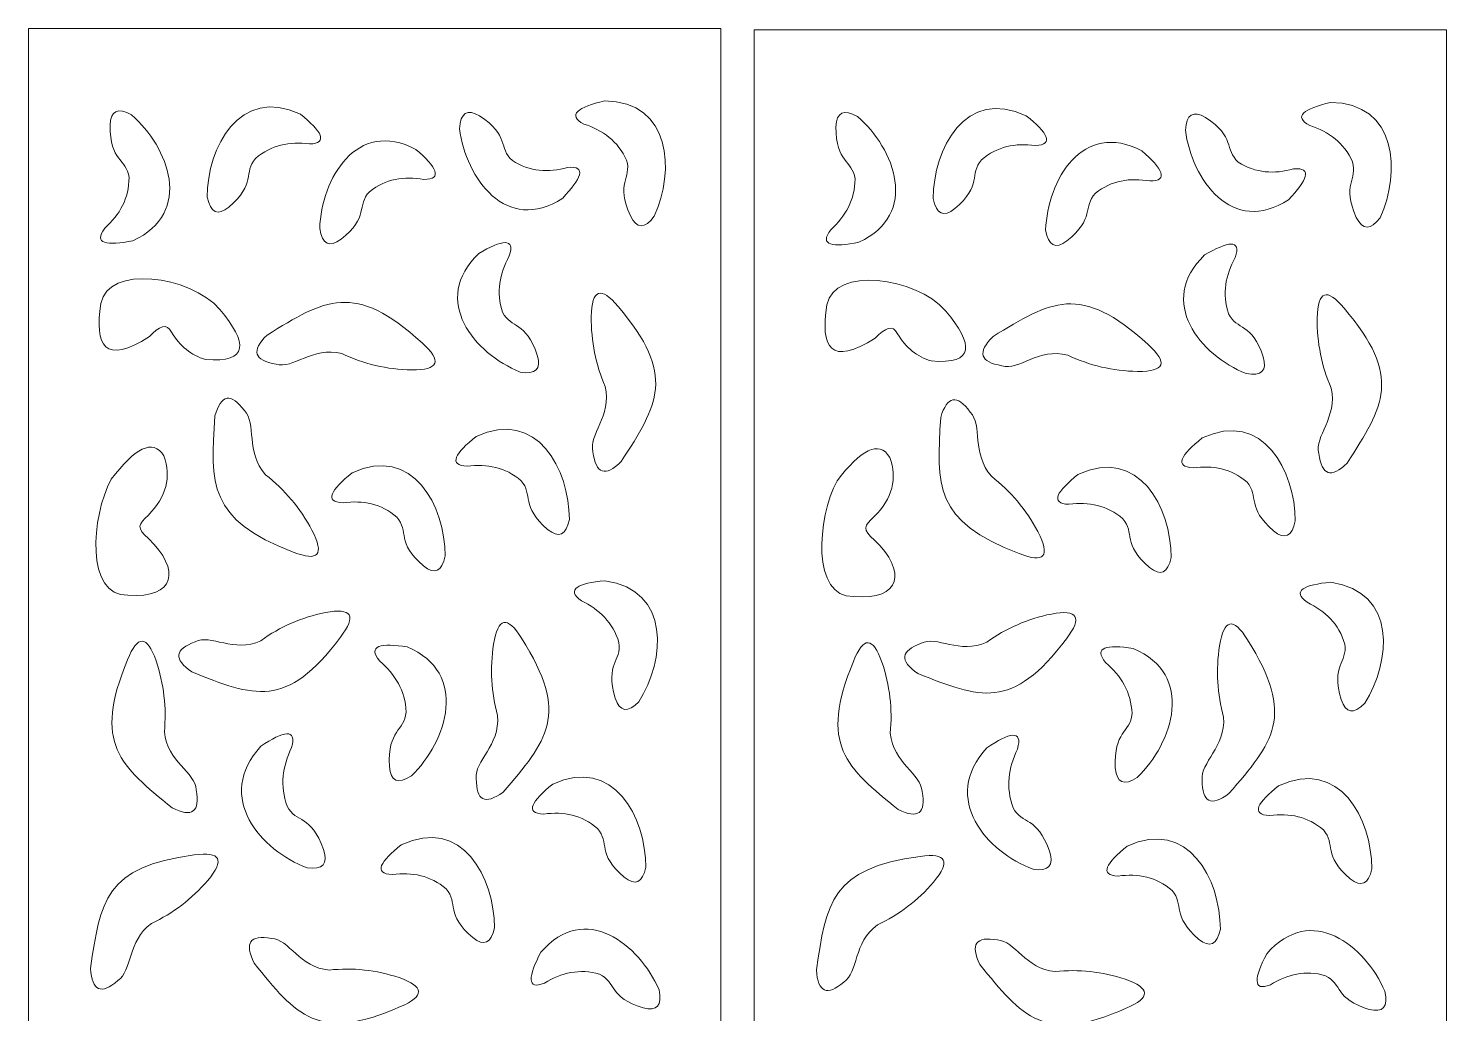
# Model space of a CAD drawing. Header units: centimetres. Extents: x 1.9 to 14.3, y -9.5 to 9.5.
# Drawn here: x 1.85 to 14.31, y 0.84 to 9.5 of the extents above; entities that cross this region are included whole.
import ezdxf

# ---------------------------------------------------------------- set-up
doc = ezdxf.new("R2010")
doc.units = ezdxf.units.CM
doc.header["$MEASUREMENT"] = 0
doc.layers.add('layer 1', color=7, linetype='Continuous')

msp = doc.modelspace()

# ---------------------------------------------------------------- linework, layer by layer
at = {"layer": 'layer 1', "color": 7, "lineweight": 9}
for points, knots in [([(7.93276, -9.48661), (7.93276, -9.48661), (7.93276, 9.5), (7.93276, 9.5), (7.93276, 9.5), (7.93276, 9.5), (1.85394, 9.5), (1.85394, 9.5), (1.85394, 9.5), (1.85394, 9.5), (1.85394, -9.48661), (1.85394, -9.48661), (1.85394, -9.48661), (1.85394, -9.48661), (7.93276, -9.48661), (7.93276, -9.48661)], [0, 0, 0, 0, 0.2, 0.2, 0.2, 0.2, 0.4, 0.4, 0.4, 0.4, 0.6, 0.6, 0.6, 0.6, 1, 1, 1, 1]), ([(3.42494, 8.01714), (3.42451, 8.45284), (3.70792, 8.99708), (4.24245, 8.74577), (4.24245, 8.74577), (4.42525, 8.60006), (4.49361, 8.4904), (4.32131, 8.48415), (4.32131, 8.48415), (4.14574, 8.50588), (3.98821, 8.47746), (3.84852, 8.35721), (3.84852, 8.35721), (3.7393, 8.22957), (3.85614, 8.1368), (3.61537, 7.92935), (3.61537, 7.92935), (3.51687, 7.84974), (3.4534, 7.879), (3.42494, 8.01714)], [0, 0, 0, 0, 0.16666667, 0.16666667, 0.16666667, 0.16666667, 0.33333333, 0.33333333, 0.33333333, 0.33333333, 0.5, 0.5, 0.5, 0.5, 0.66666667, 0.66666667, 0.66666667, 0.66666667, 1, 1, 1, 1]), ([(7.34881, 7.8501), (7.53072, 8.24458), (7.50075, 8.85966), (6.91185, 8.86226), (6.91185, 8.86226), (6.68556, 8.80901), (6.57794, 8.73912), (6.73142, 8.65924), (6.73142, 8.65924), (6.89951, 8.6033), (7.03036, 8.5097), (7.1068, 8.3406), (7.1068, 8.3406), (7.15256, 8.17794), (7.00806, 8.14423), (7.13974, 7.8526), (7.13974, 7.8526), (7.19579, 7.73806), (7.26548, 7.73723), (7.34881, 7.8501)], [0, 0, 0, 0, 0.16666667, 0.16666667, 0.16666667, 0.16666667, 0.33333333, 0.33333333, 0.33333333, 0.33333333, 0.5, 0.5, 0.5, 0.5, 0.66666667, 0.66666667, 0.66666667, 0.66666667, 1, 1, 1, 1]), ([(2.76038, 8.73935), (3.08595, 8.45609), (3.30783, 7.88307), (2.77227, 7.63404), (2.77227, 7.63404), (2.54449, 7.58778), (2.41812, 7.60639), (2.52561, 7.74346), (2.52561, 7.74346), (2.65611, 7.86484), (2.73743, 8.00493), (2.73857, 8.19103), (2.73857, 8.19103), (2.71436, 8.35842), (2.56905, 8.32862), (2.57088, 8.64951), (2.57088, 8.64951), (2.57556, 8.77736), (2.63872, 8.8073), (2.76038, 8.73935)], [0, 0, 0, 0, 0.16666667, 0.16666667, 0.16666667, 0.16666667, 0.33333333, 0.33333333, 0.33333333, 0.33333333, 0.5, 0.5, 0.5, 0.5, 0.66666667, 0.66666667, 0.66666667, 0.66666667, 1, 1, 1, 1]), ([(5.63854, 8.61752), (5.69597, 8.18576), (6.04904, 7.6854), (6.54531, 8.00779), (6.54531, 8.00779), (6.70709, 8.17726), (6.76026, 8.2953), (6.58871, 8.27784), (6.58871, 8.27784), (6.41763, 8.23221), (6.25777, 8.23874), (6.10339, 8.33871), (6.10339, 8.33871), (5.97823, 8.45019), (6.08168, 8.55815), (5.81556, 8.73065), (5.81556, 8.73065), (5.7074, 8.79601), (5.64839, 8.7583), (5.63854, 8.61752)], [0, 0, 0, 0, 0.16666667, 0.16666667, 0.16666667, 0.16666667, 0.33333333, 0.33333333, 0.33333333, 0.33333333, 0.5, 0.5, 0.5, 0.5, 0.66666667, 0.66666667, 0.66666667, 0.66666667, 1, 1, 1, 1]), ([(4.41207, 7.74183), (4.42861, 8.1772), (4.73298, 8.70961), (5.25731, 8.43698), (5.25731, 8.43698), (5.43429, 8.28403), (5.49833, 8.1717), (5.32592, 8.17239), (5.32592, 8.17239), (5.15133, 8.20117), (4.99282, 8.17912), (4.84856, 8.06458), (4.84856, 8.06458), (4.73445, 7.94144), (4.84759, 7.84404), (4.59893, 7.64644), (4.59893, 7.64644), (4.49741, 7.57086), (4.43513, 7.60265), (4.41207, 7.74183)], [0, 0, 0, 0, 0.16666667, 0.16666667, 0.16666667, 0.16666667, 0.33333333, 0.33333333, 0.33333333, 0.33333333, 0.5, 0.5, 0.5, 0.5, 0.66666667, 0.66666667, 0.66666667, 0.66666667, 1, 1, 1, 1]), ([(6.17135, 6.48052), (5.77312, 6.64137), (5.38077, 7.1105), (5.80821, 7.5224), (5.80821, 7.5224), (6.00899, 7.64115), (6.13448, 7.66513), (6.07642, 7.50007), (6.07642, 7.50007), (5.99159, 7.34226), (5.95925, 7.18295), (6.01741, 7.00649), (6.01741, 7.00649), (6.09361, 6.85608), (6.22161, 6.93212), (6.32204, 6.6279), (6.32204, 6.6279), (6.35832, 6.5054), (6.30809, 6.45627), (6.17135, 6.48052)], [0, 0, 0, 0, 0.16666667, 0.16666667, 0.16666667, 0.16666667, 0.33333333, 0.33333333, 0.33333333, 0.33333333, 0.5, 0.5, 0.5, 0.5, 0.66666667, 0.66666667, 0.66666667, 0.66666667, 1, 1, 1, 1]), ([(2.49132, 7.08342), (2.5516, 7.42226), (3.2703, 7.334), (3.53582, 7.03002), (3.53582, 7.03002), (3.77861, 6.73669), (3.79491, 6.55992), (3.40745, 6.59096), (3.40745, 6.59096), (3.28495, 6.6274), (3.1858, 6.70735), (3.10999, 6.83082), (3.10999, 6.83082), (3.07177, 6.91565), (3.00146, 6.88081), (2.91655, 6.79156), (2.91655, 6.79156), (2.52447, 6.54214), (2.43209, 6.70779), (2.49132, 7.08342)], [0, 0, 0, 0, 0.16666667, 0.16666667, 0.16666667, 0.16666667, 0.33333333, 0.33333333, 0.33333333, 0.33333333, 0.5, 0.5, 0.5, 0.5, 0.66666667, 0.66666667, 0.66666667, 0.66666667, 1, 1, 1, 1]), ([(3.95001, 6.80563), (4.45346, 7.11541), (4.71581, 7.28167), (5.31081, 6.73613), (5.31081, 6.73613), (5.48963, 6.57654), (5.45898, 6.49746), (5.21885, 6.49889), (5.21885, 6.49889), (5.00234, 6.50341), (4.798, 6.55119), (4.60582, 6.64224), (4.60582, 6.64224), (4.34653, 6.70953), (4.17973, 6.50266), (4.02878, 6.54977), (4.02878, 6.54977), (3.83537, 6.58119), (3.80911, 6.66648), (3.95001, 6.80563)], [0, 0, 0, 0, 0.16666667, 0.16666667, 0.16666667, 0.16666667, 0.33333333, 0.33333333, 0.33333333, 0.33333333, 0.5, 0.5, 0.5, 0.5, 0.66666667, 0.66666667, 0.66666667, 0.66666667, 1, 1, 1, 1]), ([(7.06001, 5.69466), (7.37881, 6.19209), (7.54967, 6.4512), (7.0317, 7.05578), (7.0317, 7.05578), (6.88031, 7.23741), (6.8018, 7.20823), (6.79616, 6.96824), (6.79616, 6.96824), (6.79425, 6.7518), (6.83516, 6.54672), (6.91889, 6.35301), (6.91889, 6.35301), (6.97733, 6.09267), (6.7694, 5.92978), (6.81121, 5.77807), (6.81121, 5.77807), (6.83638, 5.58421), (6.91931, 5.55641), (7.06001, 5.69466)], [0, 0, 0, 0, 0.16666667, 0.16666667, 0.16666667, 0.16666667, 0.33333333, 0.33333333, 0.33333333, 0.33333333, 0.5, 0.5, 0.5, 0.5, 0.66666667, 0.66666667, 0.66666667, 0.66666667, 1, 1, 1, 1]), ([(3.49091, 6.09446), (3.45295, 5.49736), (3.42895, 5.18399), (4.1795, 4.89901), (4.1795, 4.89901), (4.40126, 4.81134), (4.45611, 4.87548), (4.34406, 5.09143), (4.34406, 5.09143), (4.24021, 5.28465), (4.10422, 5.44693), (3.93609, 5.57827), (3.93609, 5.57827), (3.75773, 5.78112), (3.86126, 6.02704), (3.7505, 6.14147), (3.7505, 6.14147), (3.63383, 6.30145), (3.5473, 6.28578), (3.49091, 6.09446)], [0, 0, 0, 0, 0.16666667, 0.16666667, 0.16666667, 0.16666667, 0.33333333, 0.33333333, 0.33333333, 0.33333333, 0.5, 0.5, 0.5, 0.5, 0.66666667, 0.66666667, 0.66666667, 0.66666667, 1, 1, 1, 1]), ([(6.60377, 5.18575), (6.6042, 5.62144), (6.32079, 6.16569), (5.78626, 5.91437), (5.78626, 5.91437), (5.60346, 5.76866), (5.5351, 5.659), (5.7074, 5.65276), (5.7074, 5.65276), (5.88297, 5.67448), (6.0405, 5.64607), (6.18019, 5.52582), (6.18019, 5.52582), (6.28941, 5.39817), (6.17257, 5.3054), (6.41335, 5.09795), (6.41335, 5.09795), (6.51184, 5.01834), (6.57532, 5.04761), (6.60377, 5.18575)], [0, 0, 0, 0, 0.16666667, 0.16666667, 0.16666667, 0.16666667, 0.33333333, 0.33333333, 0.33333333, 0.33333333, 0.5, 0.5, 0.5, 0.5, 0.66666667, 0.66666667, 0.66666667, 0.66666667, 1, 1, 1, 1]), ([(2.72723, 4.52152), (2.35326, 4.50808), (2.40585, 5.21056), (2.5807, 5.53859), (2.5807, 5.53859), (2.78613, 5.80727), (2.9473, 5.90239), (3.0438, 5.74387), (3.0438, 5.74387), (3.1112, 5.55848), (3.06579, 5.38496), (2.90757, 5.2233), (2.90757, 5.2233), (2.81882, 5.14287), (2.79911, 5.1099), (2.90972, 5.01759), (2.90972, 5.01759), (3.19226, 4.74391), (3.14701, 4.48658), (2.72723, 4.52152)], [0, 0, 0, 0, 0.16666667, 0.16666667, 0.16666667, 0.16666667, 0.33333333, 0.33333333, 0.33333333, 0.33333333, 0.5, 0.5, 0.5, 0.5, 0.66666667, 0.66666667, 0.66666667, 0.66666667, 1, 1, 1, 1]), ([(5.51332, 4.86503), (5.51375, 5.30073), (5.23035, 5.84497), (4.69582, 5.59365), (4.69582, 5.59365), (4.51302, 5.44795), (4.44465, 5.33828), (4.61696, 5.33204), (4.61696, 5.33204), (4.79253, 5.35377), (4.95006, 5.32535), (5.08975, 5.2051), (5.08975, 5.2051), (5.19897, 5.07746), (5.08213, 4.98469), (5.3229, 4.77724), (5.3229, 4.77724), (5.4214, 4.69762), (5.48487, 4.72689), (5.51332, 4.86503)], [0, 0, 0, 0, 0.16666667, 0.16666667, 0.16666667, 0.16666667, 0.33333333, 0.33333333, 0.33333333, 0.33333333, 0.5, 0.5, 0.5, 0.5, 0.66666667, 0.66666667, 0.66666667, 0.66666667, 1, 1, 1, 1]), ([(7.21358, 3.58437), (7.44633, 3.95018), (7.49852, 4.56371), (6.91538, 4.64734), (6.91538, 4.64734), (6.68409, 4.62573), (6.56816, 4.5713), (6.70959, 4.47103), (6.70959, 4.47103), (6.86868, 4.39247), (6.98587, 4.28173), (7.0391, 4.10366), (7.0391, 4.10366), (7.06278, 3.93619), (6.91512, 3.92268), (7.00676, 3.61562), (7.00676, 3.61562), (7.04705, 3.49441), (7.11599, 3.484), (7.21358, 3.58437)], [0, 0, 0, 0, 0.16666667, 0.16666667, 0.16666667, 0.16666667, 0.33333333, 0.33333333, 0.33333333, 0.33333333, 0.5, 0.5, 0.5, 0.5, 0.66666667, 0.66666667, 0.66666667, 0.66666667, 1, 1, 1, 1]), ([(3.28955, 3.84573), (3.83343, 3.6297), (4.11772, 3.51239), (4.59435, 4.15117), (4.59435, 4.15117), (4.73839, 4.33886), (4.6943, 4.41107), (4.46208, 4.36781), (4.46208, 4.36781), (4.25329, 4.32562), (4.06416, 4.24312), (3.89469, 4.12031), (3.89469, 4.12031), (3.65592, 4.00911), (3.45673, 4.18292), (3.31918, 4.11039), (3.31918, 4.11039), (3.13764, 4.04585), (3.12777, 3.95763), (3.28955, 3.84573)], [0, 0, 0, 0, 0.16666667, 0.16666667, 0.16666667, 0.16666667, 0.33333333, 0.33333333, 0.33333333, 0.33333333, 0.5, 0.5, 0.5, 0.5, 0.66666667, 0.66666667, 0.66666667, 0.66666667, 1, 1, 1, 1]), ([(6.02176, 2.79034), (6.40682, 3.23666), (6.61215, 3.46846), (6.18391, 4.14174), (6.18391, 4.14174), (6.05944, 4.34339), (5.97764, 4.32585), (5.93853, 4.08911), (5.93853, 4.08911), (5.90639, 3.87514), (5.91823, 3.66624), (5.97405, 3.46239), (5.97405, 3.46239), (5.99552, 3.19625), (5.76694, 3.06505), (5.78713, 2.90884), (5.78713, 2.90884), (5.78496, 2.71331), (5.86317, 2.67381), (6.02176, 2.79034)], [0, 0, 0, 0, 0.16666667, 0.16666667, 0.16666667, 0.16666667, 0.33333333, 0.33333333, 0.33333333, 0.33333333, 0.5, 0.5, 0.5, 0.5, 0.66666667, 0.66666667, 0.66666667, 0.66666667, 1, 1, 1, 1]), ([(3.1168, 2.65051), (2.66086, 3.02143), (2.4188, 3.21311), (2.72455, 3.95221), (2.72455, 3.95221), (2.81239, 4.17289), (2.89594, 4.17018), (2.9752, 3.94405), (2.9752, 3.94405), (3.04366, 3.7391), (3.06797, 3.53131), (3.0481, 3.32069), (3.0481, 3.32069), (3.07277, 3.05483), (3.3204, 2.96633), (3.32741, 2.80894), (3.32741, 2.80894), (3.3632, 2.61682), (3.293, 2.56401), (3.1168, 2.65051)], [0, 0, 0, 0, 0.16666667, 0.16666667, 0.16666667, 0.16666667, 0.33333333, 0.33333333, 0.33333333, 0.33333333, 0.5, 0.5, 0.5, 0.5, 0.66666667, 0.66666667, 0.66666667, 0.66666667, 1, 1, 1, 1]), ([(5.21697, 2.9318), (5.52983, 3.23726), (5.7264, 3.83489), (5.18047, 4.06528), (5.18047, 4.06528), (4.9509, 4.10212), (4.82546, 4.07718), (4.93885, 3.94168), (4.93885, 3.94168), (5.07453, 3.82332), (5.1619, 3.6835), (5.17119, 3.49281), (5.17119, 3.49281), (5.15433, 3.32011), (5.00786, 3.34392), (5.02373, 3.01509), (5.02373, 3.01509), (5.034, 2.88426), (5.09841, 2.8565), (5.21697, 2.9318)], [0, 0, 0, 0, 0.16666667, 0.16666667, 0.16666667, 0.16666667, 0.33333333, 0.33333333, 0.33333333, 0.33333333, 0.5, 0.5, 0.5, 0.5, 0.66666667, 0.66666667, 0.66666667, 0.66666667, 1, 1, 1, 1]), ([(4.30171, 2.12545), (3.89715, 2.27491), (3.48563, 2.7453), (3.89555, 3.19287), (3.89555, 3.19287), (4.09121, 3.32537), (4.2156, 3.35594), (4.16445, 3.18164), (4.16445, 3.18164), (4.08626, 3.01371), (4.06058, 2.84656), (4.12603, 2.66563), (4.12603, 2.66563), (4.20842, 2.51259), (4.33315, 2.59741), (4.44613, 2.28549), (4.44613, 2.28549), (4.48748, 2.15969), (4.43934, 2.10635), (4.30171, 2.12545)], [0, 0, 0, 0, 0.16666667, 0.16666667, 0.16666667, 0.16666667, 0.33333333, 0.33333333, 0.33333333, 0.33333333, 0.5, 0.5, 0.5, 0.5, 0.66666667, 0.66666667, 0.66666667, 0.66666667, 1, 1, 1, 1]), ([(7.27521, 2.13035), (7.27564, 2.56605), (6.99223, 3.11029), (6.4577, 2.85898), (6.4577, 2.85898), (6.2749, 2.71327), (6.20654, 2.60361), (6.37885, 2.59737), (6.37885, 2.59737), (6.55441, 2.61909), (6.71194, 2.59067), (6.85163, 2.47042), (6.85163, 2.47042), (6.96086, 2.34278), (6.84401, 2.25001), (7.08479, 2.04256), (7.08479, 2.04256), (7.18329, 1.96295), (7.24676, 1.99221), (7.27521, 2.13035)], [0, 0, 0, 0, 0.16666667, 0.16666667, 0.16666667, 0.16666667, 0.33333333, 0.33333333, 0.33333333, 0.33333333, 0.5, 0.5, 0.5, 0.5, 0.66666667, 0.66666667, 0.66666667, 0.66666667, 1, 1, 1, 1]), ([(5.9459, 1.59889), (5.94633, 2.03458), (5.66292, 2.57882), (5.12839, 2.32751), (5.12839, 2.32751), (4.94559, 2.1818), (4.87723, 2.07214), (5.04953, 2.06589), (5.04953, 2.06589), (5.2251, 2.08762), (5.38263, 2.0592), (5.52232, 1.93895), (5.52232, 1.93895), (5.63154, 1.81131), (5.5147, 1.71854), (5.75548, 1.51109), (5.75548, 1.51109), (5.85397, 1.43148), (5.91745, 1.46074), (5.9459, 1.59889)], [0, 0, 0, 0, 0.16666667, 0.16666667, 0.16666667, 0.16666667, 0.33333333, 0.33333333, 0.33333333, 0.33333333, 0.5, 0.5, 0.5, 0.5, 0.66666667, 0.66666667, 0.66666667, 0.66666667, 1, 1, 1, 1]), ([(2.39875, 1.24043), (2.48599, 1.82748), (2.52785, 2.13653), (3.3101, 2.23781), (3.3101, 2.23781), (3.54194, 2.27109), (3.58149, 2.19621), (3.42875, 2.01317), (3.42875, 2.01317), (3.28862, 1.85023), (3.12394, 1.72473), (2.93472, 1.63668), (2.93472, 1.63668), (2.72081, 1.48176), (2.76956, 1.21951), (2.63911, 1.13448), (2.63911, 1.13448), (2.49353, 1.00672), (2.41341, 1.04204), (2.39875, 1.24043)], [0, 0, 0, 0, 0.16666667, 0.16666667, 0.16666667, 0.16666667, 0.33333333, 0.33333333, 0.33333333, 0.33333333, 0.5, 0.5, 0.5, 0.5, 0.66666667, 0.66666667, 0.66666667, 0.66666667, 1, 1, 1, 1]), ([(7.39114, 1.05347), (7.2179, 1.45196), (6.74191, 1.83275), (6.35338, 1.38276), (6.35338, 1.38276), (6.24433, 1.17423), (6.22554, 1.0458), (6.38555, 1.11109), (6.38555, 1.11109), (6.5374, 1.20329), (6.69274, 1.24222), (6.86837, 1.18984), (6.86837, 1.18984), (7.01909, 1.11815), (6.94924, 0.9852), (7.25204, 0.89475), (7.25204, 0.89475), (7.37382, 0.86255), (7.42018, 0.91545), (7.39114, 1.05347)], [0, 0, 0, 0, 0.16666667, 0.16666667, 0.16666667, 0.16666667, 0.33333333, 0.33333333, 0.33333333, 0.33333333, 0.5, 0.5, 0.5, 0.5, 0.66666667, 0.66666667, 0.66666667, 0.66666667, 1, 1, 1, 1]), ([(3.83548, 1.28826), (4.20567, 0.8291), (4.39705, 0.58527), (5.12024, 0.90493), (5.12024, 0.90493), (5.33623, 0.99687), (5.33256, 1.08178), (5.10924, 1.15968), (5.10924, 1.15968), (4.90688, 1.22685), (4.70225, 1.24908), (4.49535, 1.22638), (4.49535, 1.22638), (4.23361, 1.2483), (4.14363, 1.49902), (3.98877, 1.50427), (3.98877, 1.50427), (3.79941, 1.53837), (3.74831, 1.46637), (3.83548, 1.28826)], [0, 0, 0, 0, 0.16666667, 0.16666667, 0.16666667, 0.16666667, 0.33333333, 0.33333333, 0.33333333, 0.33333333, 0.5, 0.5, 0.5, 0.5, 0.66666667, 0.66666667, 0.66666667, 0.66666667, 1, 1, 1, 1])]:
    msp.add_open_spline(points, degree=3, knots=knots, dxfattribs=at)
at = {"layer": 'layer 1', "lineweight": 9}
for points, knots in [([(14.30648, -9.50001), (14.30648, -9.50001), (14.30648, 9.4866), (14.30648, 9.4866), (14.30648, 9.4866), (14.30648, 9.4866), (8.22766, 9.4866), (8.22766, 9.4866), (8.22766, 9.4866), (8.22766, 9.4866), (8.22766, -9.50001), (8.22766, -9.50001), (8.22766, -9.50001), (8.22766, -9.50001), (14.30648, -9.50001), (14.30648, -9.50001)], [0, 0, 0, 0, 0.2, 0.2, 0.2, 0.2, 0.4, 0.4, 0.4, 0.4, 0.6, 0.6, 0.6, 0.6, 1, 1, 1, 1]), ([(9.79866, 8.00374), (9.79823, 8.43944), (10.08164, 8.98368), (10.61617, 8.73237), (10.61617, 8.73237), (10.79897, 8.58666), (10.86733, 8.477), (10.69503, 8.47075), (10.69503, 8.47075), (10.51946, 8.49248), (10.36193, 8.46406), (10.22224, 8.34381), (10.22224, 8.34381), (10.11302, 8.21617), (10.22986, 8.1234), (9.98909, 7.91595), (9.98909, 7.91595), (9.89059, 7.83634), (9.82712, 7.8656), (9.79866, 8.00374)], [0, 0, 0, 0, 0.16666667, 0.16666667, 0.16666667, 0.16666667, 0.33333333, 0.33333333, 0.33333333, 0.33333333, 0.5, 0.5, 0.5, 0.5, 0.66666667, 0.66666667, 0.66666667, 0.66666667, 1, 1, 1, 1]), ([(13.72253, 7.8367), (13.90444, 8.23118), (13.87447, 8.84626), (13.28557, 8.84886), (13.28557, 8.84886), (13.05928, 8.79561), (12.95166, 8.72572), (13.10514, 8.64584), (13.10514, 8.64584), (13.27323, 8.5899), (13.40408, 8.4963), (13.48052, 8.3272), (13.48052, 8.3272), (13.52628, 8.16454), (13.38178, 8.13083), (13.51346, 7.8392), (13.51346, 7.8392), (13.56951, 7.72466), (13.6392, 7.72383), (13.72253, 7.8367)], [0, 0, 0, 0, 0.16666667, 0.16666667, 0.16666667, 0.16666667, 0.33333333, 0.33333333, 0.33333333, 0.33333333, 0.5, 0.5, 0.5, 0.5, 0.66666667, 0.66666667, 0.66666667, 0.66666667, 1, 1, 1, 1]), ([(9.1341, 8.72595), (9.45967, 8.44269), (9.68155, 7.86967), (9.14599, 7.62064), (9.14599, 7.62064), (8.91821, 7.57438), (8.79184, 7.59299), (8.89933, 7.73006), (8.89933, 7.73006), (9.02983, 7.85144), (9.11115, 7.99153), (9.11229, 8.17763), (9.11229, 8.17763), (9.08808, 8.34502), (8.94277, 8.31522), (8.9446, 8.63611), (8.9446, 8.63611), (8.94928, 8.76396), (9.01244, 8.7939), (9.1341, 8.72595)], [0, 0, 0, 0, 0.16666667, 0.16666667, 0.16666667, 0.16666667, 0.33333333, 0.33333333, 0.33333333, 0.33333333, 0.5, 0.5, 0.5, 0.5, 0.66666667, 0.66666667, 0.66666667, 0.66666667, 1, 1, 1, 1]), ([(12.01226, 8.60412), (12.06969, 8.17236), (12.42276, 7.672), (12.91903, 7.99439), (12.91903, 7.99439), (13.08081, 8.16386), (13.13398, 8.2819), (12.96243, 8.26444), (12.96243, 8.26444), (12.79135, 8.21881), (12.63149, 8.22534), (12.47711, 8.32531), (12.47711, 8.32531), (12.35195, 8.43679), (12.4554, 8.54475), (12.18928, 8.71725), (12.18928, 8.71725), (12.08112, 8.78261), (12.02211, 8.7449), (12.01226, 8.60412)], [0, 0, 0, 0, 0.16666667, 0.16666667, 0.16666667, 0.16666667, 0.33333333, 0.33333333, 0.33333333, 0.33333333, 0.5, 0.5, 0.5, 0.5, 0.66666667, 0.66666667, 0.66666667, 0.66666667, 1, 1, 1, 1]), ([(10.78579, 7.72843), (10.80233, 8.1638), (11.1067, 8.69621), (11.63103, 8.42358), (11.63103, 8.42358), (11.80801, 8.27063), (11.87205, 8.1583), (11.69964, 8.15899), (11.69964, 8.15899), (11.52505, 8.18777), (11.36654, 8.16572), (11.22228, 8.05118), (11.22228, 8.05118), (11.10817, 7.92804), (11.22131, 7.83064), (10.97265, 7.63304), (10.97265, 7.63304), (10.87113, 7.55746), (10.80885, 7.58925), (10.78579, 7.72843)], [0, 0, 0, 0, 0.16666667, 0.16666667, 0.16666667, 0.16666667, 0.33333333, 0.33333333, 0.33333333, 0.33333333, 0.5, 0.5, 0.5, 0.5, 0.66666667, 0.66666667, 0.66666667, 0.66666667, 1, 1, 1, 1]), ([(12.54507, 6.46712), (12.14684, 6.62797), (11.75449, 7.0971), (12.18193, 7.509), (12.18193, 7.509), (12.38271, 7.62775), (12.5082, 7.65173), (12.45014, 7.48667), (12.45014, 7.48667), (12.36531, 7.32886), (12.33297, 7.16955), (12.39113, 6.99309), (12.39113, 6.99309), (12.46733, 6.84268), (12.59533, 6.91872), (12.69576, 6.6145), (12.69576, 6.6145), (12.73204, 6.492), (12.68181, 6.44287), (12.54507, 6.46712)], [0, 0, 0, 0, 0.16666667, 0.16666667, 0.16666667, 0.16666667, 0.33333333, 0.33333333, 0.33333333, 0.33333333, 0.5, 0.5, 0.5, 0.5, 0.66666667, 0.66666667, 0.66666667, 0.66666667, 1, 1, 1, 1]), ([(8.86504, 7.07002), (8.92532, 7.40886), (9.64402, 7.3206), (9.90954, 7.01662), (9.90954, 7.01662), (10.15233, 6.72329), (10.16863, 6.54652), (9.78117, 6.57756), (9.78117, 6.57756), (9.65867, 6.614), (9.55952, 6.69395), (9.48371, 6.81742), (9.48371, 6.81742), (9.44549, 6.90225), (9.37518, 6.86741), (9.29027, 6.77816), (9.29027, 6.77816), (8.89819, 6.52874), (8.80581, 6.69439), (8.86504, 7.07002)], [0, 0, 0, 0, 0.16666667, 0.16666667, 0.16666667, 0.16666667, 0.33333333, 0.33333333, 0.33333333, 0.33333333, 0.5, 0.5, 0.5, 0.5, 0.66666667, 0.66666667, 0.66666667, 0.66666667, 1, 1, 1, 1]), ([(10.32373, 6.79223), (10.82718, 7.10201), (11.08953, 7.26827), (11.68453, 6.72273), (11.68453, 6.72273), (11.86335, 6.56314), (11.8327, 6.48406), (11.59257, 6.48549), (11.59257, 6.48549), (11.37606, 6.49001), (11.17172, 6.53779), (10.97954, 6.62884), (10.97954, 6.62884), (10.72025, 6.69613), (10.55345, 6.48926), (10.4025, 6.53637), (10.4025, 6.53637), (10.20909, 6.56779), (10.18283, 6.65308), (10.32373, 6.79223)], [0, 0, 0, 0, 0.16666667, 0.16666667, 0.16666667, 0.16666667, 0.33333333, 0.33333333, 0.33333333, 0.33333333, 0.5, 0.5, 0.5, 0.5, 0.66666667, 0.66666667, 0.66666667, 0.66666667, 1, 1, 1, 1]), ([(13.43373, 5.68126), (13.75253, 6.17869), (13.92339, 6.4378), (13.40542, 7.04238), (13.40542, 7.04238), (13.25403, 7.22401), (13.17552, 7.19483), (13.16988, 6.95484), (13.16988, 6.95484), (13.16797, 6.7384), (13.20888, 6.53332), (13.29261, 6.33961), (13.29261, 6.33961), (13.35105, 6.07927), (13.14312, 5.91638), (13.18493, 5.76467), (13.18493, 5.76467), (13.2101, 5.57081), (13.29303, 5.54301), (13.43373, 5.68126)], [0, 0, 0, 0, 0.16666667, 0.16666667, 0.16666667, 0.16666667, 0.33333333, 0.33333333, 0.33333333, 0.33333333, 0.5, 0.5, 0.5, 0.5, 0.66666667, 0.66666667, 0.66666667, 0.66666667, 1, 1, 1, 1]), ([(9.86463, 6.08106), (9.82667, 5.48396), (9.80267, 5.17059), (10.55322, 4.88561), (10.55322, 4.88561), (10.77498, 4.79794), (10.82983, 4.86208), (10.71778, 5.07803), (10.71778, 5.07803), (10.61393, 5.27125), (10.47794, 5.43353), (10.30981, 5.56487), (10.30981, 5.56487), (10.13145, 5.76772), (10.23498, 6.01364), (10.12422, 6.12807), (10.12422, 6.12807), (10.00755, 6.28805), (9.92102, 6.27238), (9.86463, 6.08106)], [0, 0, 0, 0, 0.16666667, 0.16666667, 0.16666667, 0.16666667, 0.33333333, 0.33333333, 0.33333333, 0.33333333, 0.5, 0.5, 0.5, 0.5, 0.66666667, 0.66666667, 0.66666667, 0.66666667, 1, 1, 1, 1]), ([(12.97749, 5.17235), (12.97792, 5.60804), (12.69451, 6.15229), (12.15998, 5.90097), (12.15998, 5.90097), (11.97718, 5.75526), (11.90882, 5.6456), (12.08112, 5.63936), (12.08112, 5.63936), (12.25669, 5.66108), (12.41422, 5.63267), (12.55391, 5.51242), (12.55391, 5.51242), (12.66313, 5.38477), (12.54629, 5.292), (12.78707, 5.08455), (12.78707, 5.08455), (12.88556, 5.00494), (12.94904, 5.03421), (12.97749, 5.17235)], [0, 0, 0, 0, 0.16666667, 0.16666667, 0.16666667, 0.16666667, 0.33333333, 0.33333333, 0.33333333, 0.33333333, 0.5, 0.5, 0.5, 0.5, 0.66666667, 0.66666667, 0.66666667, 0.66666667, 1, 1, 1, 1]), ([(9.10095, 4.50812), (8.72698, 4.49468), (8.77957, 5.19716), (8.95442, 5.52519), (8.95442, 5.52519), (9.15985, 5.79387), (9.32102, 5.88899), (9.41752, 5.73047), (9.41752, 5.73047), (9.48492, 5.54508), (9.43951, 5.37156), (9.28129, 5.2099), (9.28129, 5.2099), (9.19254, 5.12947), (9.17283, 5.0965), (9.28344, 5.00419), (9.28344, 5.00419), (9.56598, 4.73051), (9.52073, 4.47318), (9.10095, 4.50812)], [0, 0, 0, 0, 0.16666667, 0.16666667, 0.16666667, 0.16666667, 0.33333333, 0.33333333, 0.33333333, 0.33333333, 0.5, 0.5, 0.5, 0.5, 0.66666667, 0.66666667, 0.66666667, 0.66666667, 1, 1, 1, 1]), ([(11.88704, 4.85163), (11.88747, 5.28733), (11.60407, 5.83157), (11.06954, 5.58025), (11.06954, 5.58025), (10.88674, 5.43455), (10.81837, 5.32488), (10.99068, 5.31864), (10.99068, 5.31864), (11.16625, 5.34037), (11.32378, 5.31195), (11.46347, 5.1917), (11.46347, 5.1917), (11.57269, 5.06406), (11.45585, 4.97129), (11.69662, 4.76384), (11.69662, 4.76384), (11.79512, 4.68422), (11.85859, 4.71349), (11.88704, 4.85163)], [0, 0, 0, 0, 0.16666667, 0.16666667, 0.16666667, 0.16666667, 0.33333333, 0.33333333, 0.33333333, 0.33333333, 0.5, 0.5, 0.5, 0.5, 0.66666667, 0.66666667, 0.66666667, 0.66666667, 1, 1, 1, 1]), ([(13.5873, 3.57097), (13.82005, 3.93678), (13.87224, 4.55031), (13.2891, 4.63394), (13.2891, 4.63394), (13.05781, 4.61233), (12.94188, 4.5579), (13.08331, 4.45763), (13.08331, 4.45763), (13.2424, 4.37907), (13.35959, 4.26833), (13.41282, 4.09026), (13.41282, 4.09026), (13.4365, 3.92279), (13.28884, 3.90928), (13.38048, 3.60222), (13.38048, 3.60222), (13.42077, 3.48101), (13.48971, 3.4706), (13.5873, 3.57097)], [0, 0, 0, 0, 0.16666667, 0.16666667, 0.16666667, 0.16666667, 0.33333333, 0.33333333, 0.33333333, 0.33333333, 0.5, 0.5, 0.5, 0.5, 0.66666667, 0.66666667, 0.66666667, 0.66666667, 1, 1, 1, 1]), ([(9.66327, 3.83233), (10.20715, 3.6163), (10.49144, 3.49899), (10.96807, 4.13777), (10.96807, 4.13777), (11.11211, 4.32546), (11.06802, 4.39767), (10.8358, 4.35441), (10.8358, 4.35441), (10.62701, 4.31222), (10.43788, 4.22972), (10.26841, 4.10691), (10.26841, 4.10691), (10.02964, 3.99571), (9.83045, 4.16952), (9.6929, 4.09699), (9.6929, 4.09699), (9.51136, 4.03245), (9.50149, 3.94423), (9.66327, 3.83233)], [0, 0, 0, 0, 0.16666667, 0.16666667, 0.16666667, 0.16666667, 0.33333333, 0.33333333, 0.33333333, 0.33333333, 0.5, 0.5, 0.5, 0.5, 0.66666667, 0.66666667, 0.66666667, 0.66666667, 1, 1, 1, 1]), ([(12.39548, 2.77694), (12.78054, 3.22326), (12.98587, 3.45506), (12.55763, 4.12834), (12.55763, 4.12834), (12.43316, 4.32999), (12.35136, 4.31245), (12.31225, 4.07571), (12.31225, 4.07571), (12.28011, 3.86174), (12.29195, 3.65284), (12.34777, 3.44899), (12.34777, 3.44899), (12.36924, 3.18285), (12.14066, 3.05165), (12.16085, 2.89544), (12.16085, 2.89544), (12.15868, 2.69991), (12.23689, 2.66041), (12.39548, 2.77694)], [0, 0, 0, 0, 0.16666667, 0.16666667, 0.16666667, 0.16666667, 0.33333333, 0.33333333, 0.33333333, 0.33333333, 0.5, 0.5, 0.5, 0.5, 0.66666667, 0.66666667, 0.66666667, 0.66666667, 1, 1, 1, 1]), ([(9.49052, 2.63711), (9.03458, 3.00803), (8.79252, 3.19971), (9.09827, 3.93881), (9.09827, 3.93881), (9.18611, 4.15949), (9.26966, 4.15678), (9.34892, 3.93065), (9.34892, 3.93065), (9.41738, 3.7257), (9.44169, 3.51791), (9.42182, 3.30729), (9.42182, 3.30729), (9.44649, 3.04143), (9.69412, 2.95293), (9.70113, 2.79554), (9.70113, 2.79554), (9.73692, 2.60342), (9.66672, 2.55061), (9.49052, 2.63711)], [0, 0, 0, 0, 0.16666667, 0.16666667, 0.16666667, 0.16666667, 0.33333333, 0.33333333, 0.33333333, 0.33333333, 0.5, 0.5, 0.5, 0.5, 0.66666667, 0.66666667, 0.66666667, 0.66666667, 1, 1, 1, 1]), ([(11.59069, 2.9184), (11.90355, 3.22386), (12.10012, 3.82149), (11.55419, 4.05188), (11.55419, 4.05188), (11.32462, 4.08872), (11.19918, 4.06378), (11.31257, 3.92828), (11.31257, 3.92828), (11.44825, 3.80992), (11.53562, 3.6701), (11.54491, 3.47941), (11.54491, 3.47941), (11.52805, 3.30671), (11.38158, 3.33052), (11.39745, 3.00169), (11.39745, 3.00169), (11.40772, 2.87086), (11.47213, 2.8431), (11.59069, 2.9184)], [0, 0, 0, 0, 0.16666667, 0.16666667, 0.16666667, 0.16666667, 0.33333333, 0.33333333, 0.33333333, 0.33333333, 0.5, 0.5, 0.5, 0.5, 0.66666667, 0.66666667, 0.66666667, 0.66666667, 1, 1, 1, 1]), ([(10.67543, 2.11205), (10.27087, 2.26151), (9.85935, 2.7319), (10.26927, 3.17947), (10.26927, 3.17947), (10.46493, 3.31197), (10.58932, 3.34254), (10.53817, 3.16824), (10.53817, 3.16824), (10.45998, 3.00031), (10.4343, 2.83316), (10.49975, 2.65223), (10.49975, 2.65223), (10.58214, 2.49919), (10.70687, 2.58401), (10.81985, 2.27209), (10.81985, 2.27209), (10.8612, 2.14629), (10.81306, 2.09295), (10.67543, 2.11205)], [0, 0, 0, 0, 0.16666667, 0.16666667, 0.16666667, 0.16666667, 0.33333333, 0.33333333, 0.33333333, 0.33333333, 0.5, 0.5, 0.5, 0.5, 0.66666667, 0.66666667, 0.66666667, 0.66666667, 1, 1, 1, 1]), ([(13.64893, 2.11695), (13.64936, 2.55265), (13.36595, 3.09689), (12.83142, 2.84558), (12.83142, 2.84558), (12.64862, 2.69987), (12.58026, 2.59021), (12.75257, 2.58397), (12.75257, 2.58397), (12.92813, 2.60569), (13.08566, 2.57727), (13.22535, 2.45702), (13.22535, 2.45702), (13.33458, 2.32938), (13.21773, 2.23661), (13.45851, 2.02916), (13.45851, 2.02916), (13.55701, 1.94955), (13.62048, 1.97881), (13.64893, 2.11695)], [0, 0, 0, 0, 0.16666667, 0.16666667, 0.16666667, 0.16666667, 0.33333333, 0.33333333, 0.33333333, 0.33333333, 0.5, 0.5, 0.5, 0.5, 0.66666667, 0.66666667, 0.66666667, 0.66666667, 1, 1, 1, 1]), ([(12.31962, 1.58549), (12.32005, 2.02118), (12.03664, 2.56542), (11.50211, 2.31411), (11.50211, 2.31411), (11.31931, 2.1684), (11.25095, 2.05874), (11.42325, 2.05249), (11.42325, 2.05249), (11.59882, 2.07422), (11.75635, 2.0458), (11.89604, 1.92555), (11.89604, 1.92555), (12.00526, 1.79791), (11.88842, 1.70514), (12.1292, 1.49769), (12.1292, 1.49769), (12.22769, 1.41808), (12.29117, 1.44734), (12.31962, 1.58549)], [0, 0, 0, 0, 0.16666667, 0.16666667, 0.16666667, 0.16666667, 0.33333333, 0.33333333, 0.33333333, 0.33333333, 0.5, 0.5, 0.5, 0.5, 0.66666667, 0.66666667, 0.66666667, 0.66666667, 1, 1, 1, 1]), ([(8.77247, 1.22703), (8.85971, 1.81408), (8.90157, 2.12313), (9.68382, 2.22441), (9.68382, 2.22441), (9.91566, 2.25769), (9.95521, 2.18281), (9.80247, 1.99977), (9.80247, 1.99977), (9.66234, 1.83683), (9.49766, 1.71133), (9.30844, 1.62328), (9.30844, 1.62328), (9.09453, 1.46836), (9.14328, 1.20611), (9.01283, 1.12108), (9.01283, 1.12108), (8.86725, 0.99332), (8.78713, 1.02864), (8.77247, 1.22703)], [0, 0, 0, 0, 0.16666667, 0.16666667, 0.16666667, 0.16666667, 0.33333333, 0.33333333, 0.33333333, 0.33333333, 0.5, 0.5, 0.5, 0.5, 0.66666667, 0.66666667, 0.66666667, 0.66666667, 1, 1, 1, 1]), ([(13.76486, 1.04007), (13.59162, 1.43856), (13.11563, 1.81935), (12.7271, 1.36936), (12.7271, 1.36936), (12.61805, 1.16083), (12.59926, 1.0324), (12.75927, 1.09769), (12.75927, 1.09769), (12.91112, 1.18989), (13.06646, 1.22882), (13.24209, 1.17644), (13.24209, 1.17644), (13.39281, 1.10475), (13.32296, 0.9718), (13.62576, 0.88135), (13.62576, 0.88135), (13.74754, 0.84915), (13.7939, 0.90205), (13.76486, 1.04007)], [0, 0, 0, 0, 0.16666667, 0.16666667, 0.16666667, 0.16666667, 0.33333333, 0.33333333, 0.33333333, 0.33333333, 0.5, 0.5, 0.5, 0.5, 0.66666667, 0.66666667, 0.66666667, 0.66666667, 1, 1, 1, 1]), ([(10.2092, 1.27486), (10.57939, 0.8157), (10.77077, 0.57187), (11.49396, 0.89153), (11.49396, 0.89153), (11.70995, 0.98347), (11.70628, 1.06838), (11.48296, 1.14628), (11.48296, 1.14628), (11.2806, 1.21345), (11.07597, 1.23568), (10.86907, 1.21298), (10.86907, 1.21298), (10.60733, 1.2349), (10.51735, 1.48562), (10.36249, 1.49087), (10.36249, 1.49087), (10.17313, 1.52497), (10.12203, 1.45297), (10.2092, 1.27486)], [0, 0, 0, 0, 0.16666667, 0.16666667, 0.16666667, 0.16666667, 0.33333333, 0.33333333, 0.33333333, 0.33333333, 0.5, 0.5, 0.5, 0.5, 0.66666667, 0.66666667, 0.66666667, 0.66666667, 1, 1, 1, 1])]:
    msp.add_open_spline(points, degree=3, knots=knots, dxfattribs=at)

doc.saveas('drawing.dxf')
